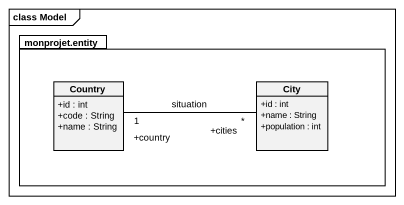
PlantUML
@startuml
mainframe class Model
hide circle
hide empty members
skinparam classAttributeIconSize 0
package "monprojet.entity" as monprojet_entity {
  class Country {
    +id : int
    +code : String
    +name : String
  }
  class City {
    +id : int
    +name : String
    +population : int
  }
}
Country "1\n+country" -right- "*\n+cities" City : situation
@enduml
